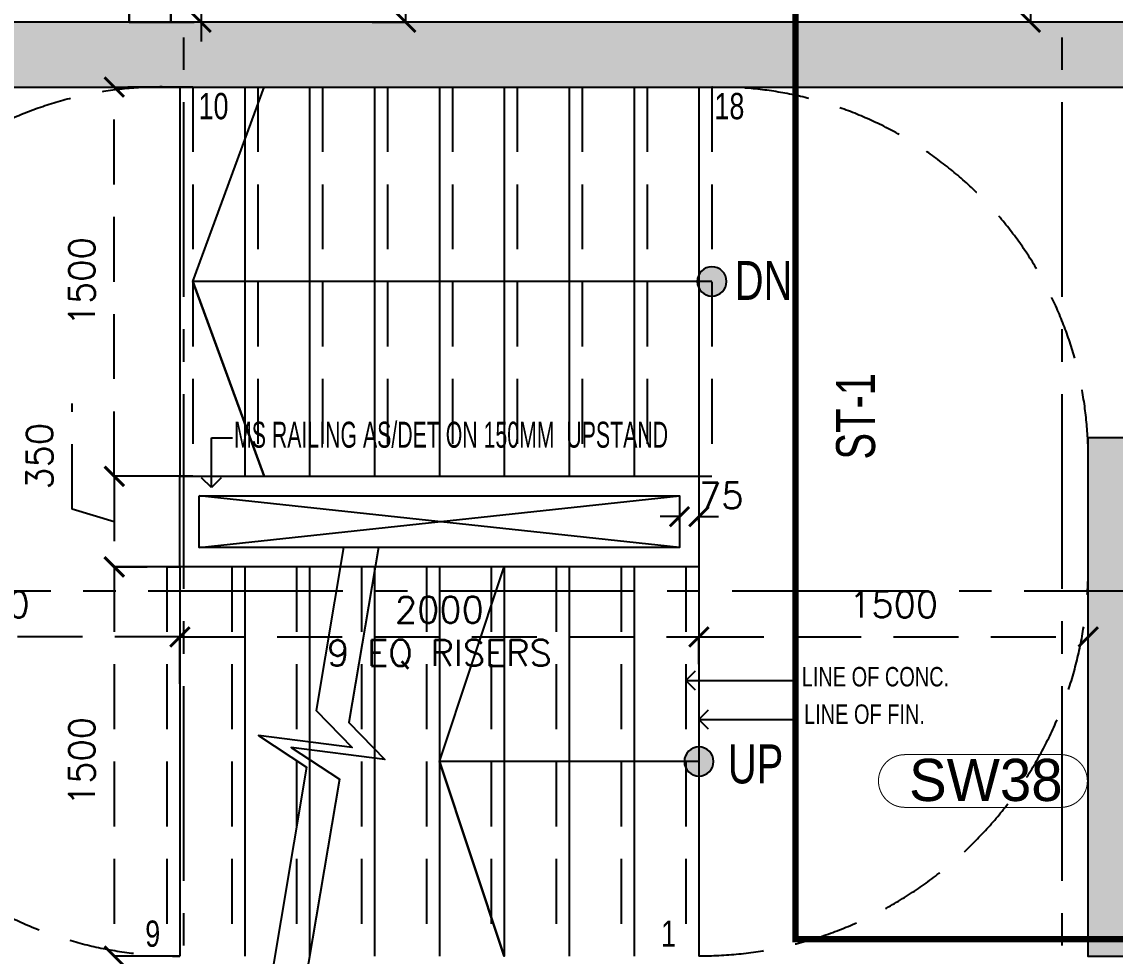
# Model space of a CAD drawing. Header units: millimetres. Extents: x 1124992 to 1258557, y -5767803 to -5695799.
# Drawn here: x 1198633 to 1202846, y -5718974 to -5715374 of the extents above; entities that cross this region are included whole.
import ezdxf

# ---------------------------------------------------------------- set-up
doc = ezdxf.new("R2010")
doc.units = ezdxf.units.MM
doc.header["$LTSCALE"] = 1000
doc.header["$MEASUREMENT"] = 0
for name, pattern in [('$1$AUDIT_D_120904163729-0', [0]), ('$36$HIDDEN', [0.375, 0.25, -0.125]), ('AUDIT_D_120904163729-0', [0]), ('T8 - TYPICAL FLOOR CORE$0$DASHED2', [0.375, 0.25, -0.125]), ('T8 - TYPICAL FLOOR CORE$0$HIDDEN', [0.375, 0.25, -0.125]), ('T8(T9 IS SIMILAR) - DIMENSION & TEXTING$0$HIDDEN', [0.375, 0.25, -0.125]), ('T8(T9 IS SIMILAR) - DIMENSION & TEXTING$0$T8_REFUGE COLUMNS$0$HIDDEN', [0.375, 0.25, -0.125]), ('T8_REFUGE COLUMNS$0$CENTER2', [1.125, 0.75, -0.125, 0.125, -0.125])]:
    doc.linetypes.add(name, pattern=pattern)
doc.layers.get('0').update_dxf_attribs({"linetype": 'AUDIT_D_120904163729-0'})
for name, color, linetype in [('$0$A-HATCH -160', 251, '$1$AUDIT_D_120904163729-0'), ('$21$A-DIMENSIONS', 2, '$36$HIDDEN'), ('T8 - TYPICAL FLOOR CORE$0$A-DIMENSIONS', 2, 'T8 - TYPICAL FLOOR CORE$0$HIDDEN'), ('T8 - TYPICAL FLOOR CORE$0$A-FINISHED STAIRS', 1, 'Continuous'), ('T8 - TYPICAL FLOOR CORE$0$A-UNFINISHED STAIRS', 30, 'T8 - TYPICAL FLOOR CORE$0$DASHED2'), ('T8 - TYPICAL FLOOR CORE$0$A_rail', 253, 'Continuous'), ('T8 - TYPICAL FLOOR CORE$0$B-AR-ANNO-E DECK FLOOR$0$a-text', 4, 'Continuous'), ('T8 - TYPICAL FLOOR CORE$0$CUT-OUT', 49, 'Continuous'), ('T8 - TYPICAL FLOOR CORE$0$HATCH', 8, 'Continuous'), ('T8 - TYPICAL FLOOR CORE$0$STAIRS', 1, 'Continuous'), ('T8(T9 IS SIMILAR) - DIMENSION & TEXTING$0$A-DIMENSIONS', 2, 'T8(T9 IS SIMILAR) - DIMENSION & TEXTING$0$HIDDEN'), ('T8_REFUGE COLUMNS$0$A-CENTERLINE', 193, 'T8_REFUGE COLUMNS$0$CENTER2'), ('T8_REFUGE COLUMNS$0$A-RCC COLS', 3, 'Continuous'), ('T8_TYPICAL COLUMNS$0$A-RCC COLS', 3, 'Continuous')]:
    doc.layers.add(name, color=color, linetype=linetype)
for name, color, linetype, lineweight in [('3BHK-A$0$$1$A-WALL- 160', 6, 'Continuous', 30), ('T8 - TYPICAL FLOOR CORE$1$a-Text', 4, 'Continuous', 0), ('T8(T9 IS SIMILAR)$0$D&W', 8, 'Continuous', 25), ('T8_REFUGE COLUMNS$0$A-COLUMN NO size reduce', 81, 'Continuous', 25)]:
    doc.layers.add(name, color=color, linetype=linetype, lineweight=lineweight)
doc.layers.add('T8_REFUGE COLUMNS$1$COL-HATCH', color=7, linetype='Continuous', lineweight=25, true_color=0xa3a3a3)
doc.styles.add('T8 - TYPICAL FLOOR CORE$0$Romans 1', font='romans.shx', dxfattribs={"height": 100})
doc.styles.add('T8 - TYPICAL FLOOR CORE$1$ARIAL ARROW', font='swisscl.ttf')
doc.styles.add('T8(T9 IS SIMILAR) - DIMENSION & TEXTING$0$Romans 1', font='romans.shx', dxfattribs={"height": 100})
doc.styles.add('T8_REFUGE COLUMNS$0$STANDARD', font='GOTHIC.TTF')
doc.dimstyles.new('T8 - TYPICAL FLOOR CORE$0$ALPINE S', dxfattribs={"dimscale": 0, "dimtxt": 100, "dimasz": 75, "dimexe": 0, "dimexo": 0, "dimgap": 75, "dimtad": 1, "dimdec": 0, "dimzin": 0, "dimdsep": 46, "dimtxsty": 'T8 - TYPICAL FLOOR CORE$0$Romans 1', "dimblk": 'T8 - TYPICAL FLOOR CORE$0$_ArchTick', "dimcen": 0.09, "dimclrd": 256, "dimclre": 256, "dimclrt": 7, "dimadec": 0, "dimazin": 0, "dimtfac": 1, "dimtdec": 0, "dimtofl": 0, "dimtmove": 1, "dimatfit": 0, "dimldrblk": 'T8 - TYPICAL FLOOR CORE$0$_Open90', "dimfxl": 1, "dimtolj": 1, "dimtzin": 0, "dimarcsym": 0})
doc.dimstyles.new('T8(T9 IS SIMILAR) - DIMENSION & TEXTING$0$ALPINE S', dxfattribs={"dimscale": 0, "dimtxt": 100, "dimasz": 75, "dimexe": 0, "dimexo": 0, "dimgap": 75, "dimtad": 1, "dimdec": 0, "dimzin": 0, "dimdsep": 46, "dimtxsty": 'T8(T9 IS SIMILAR) - DIMENSION & TEXTING$0$Romans 1', "dimblk": 'T8(T9 IS SIMILAR) - DIMENSION & TEXTING$0$_ArchTick', "dimcen": 0.09, "dimclrd": 256, "dimclre": 256, "dimclrt": 7, "dimadec": 0, "dimazin": 0, "dimtfac": 1, "dimtdec": 0, "dimtofl": 0, "dimtmove": 1, "dimatfit": 0, "dimldrblk": 'T8(T9 IS SIMILAR) - DIMENSION & TEXTING$0$_Open90', "dimfxl": 1, "dimtolj": 1, "dimtzin": 0, "dimarcsym": 0})

# ---------------------------------------------------------------- blocks, each defined once
blk = doc.blocks.new('T8(T9 IS SIMILAR) - DIMENSION & TEXTING$0$_ArchTick')
at = {"color": 0, "linetype": 'ByBlock', "const_width": 0.15}
blk.add_lwpolyline([(-0.5, -0.5), (0.5, 0.5)], dxfattribs=at)
blk = doc.blocks.new('*D203')
at = {"layer": 'T8(T9 IS SIMILAR) - DIMENSION & TEXTING$0$A-DIMENSIONS', "lineweight": -2, "transparency": 16777216}
for p, q in [((1199586.4, -5715236.2), (1199586.4, -5714843.3)), ((1199323.9, -5715255), (1199323.9, -5715180)), ((1199323.9, -5715314.9), (1199586.4, -5715236.2)), ((1199323.9, -5715255), (1199323.9, -5715374.9)), ((1199323.9, -5715374.9), (1199323.9, -5715449.9))]:
    blk.add_line(p, q, dxfattribs=at)
at = {"layer": 'T8(T9 IS SIMILAR) - DIMENSION & TEXTING$0$A-DIMENSIONS', "linetype": 'T8(T9 IS SIMILAR) - DIMENSION & TEXTING$0$HIDDEN', "lineweight": -2, "transparency": 16777216}
for p, q in [((1199047.4, -5715255), (1199323.9, -5715255)), ((1199047.4, -5715374.9), (1199323.9, -5715374.9))]:
    blk.add_line(p, q, dxfattribs=at)
at = {"layer": 'T8(T9 IS SIMILAR) - DIMENSION & TEXTING$0$A-DIMENSIONS', "linetype": 'ByBlock', "lineweight": -2, "transparency": 16777216, "xscale": 75, "yscale": 75, "zscale": 75}
for p, rotation in [((1199323.9, -5715255), 270), ((1199323.9, -5715374.9), 90)]:
    blk.add_blockref('T8(T9 IS SIMILAR) - DIMENSION & TEXTING$0$_ArchTick', p, dxfattribs=dict(at, rotation=rotation))
at = {"layer": 'T8(T9 IS SIMILAR) - DIMENSION & TEXTING$0$A-DIMENSIONS', "color": 7, "linetype": 'ByBlock', "transparency": 16777216, "insert": (1199461.4, -5715039.8), "char_height": 100, "attachment_point": 5, "rotation": 90, "style": 'T8(T9 IS SIMILAR) - DIMENSION & TEXTING$0$Romans 1'}
blk.add_mtext('\\A1;120', dxfattribs=at)
blk = doc.blocks.new('T8(T9 IS SIMILAR) - DIMENSION & TEXTING$0$_Open90')
at = {"color": 0, "linetype": 'ByBlock', "lineweight": -2}
for p, q in [((0, 0), (-1, 0)), ((-0.5, 0.5), (0, 0)), ((0, 0), (-0.5, -0.5))]:
    blk.add_line(p, q, dxfattribs=at)
blk = doc.blocks.new('T8_REFUGE COLUMNS')
at = {"layer": 'T8_REFUGE COLUMNS$1$COL-HATCH', "linetype": 'ByBlock'}
h = blk.add_hatch(color=256, dxfattribs=at)
h.dxf.hatch_style = 1
h.paths.add_polyline_path([(1196932.1, -5715624.9), (1203832.1, -5715624.9), (1203832.1, -5715374.9), (1196932.1, -5715374.9)])
h = blk.add_hatch(color=256, dxfattribs=at)
h.dxf.hatch_style = 1
h.paths.add_polyline_path([(1202742.1, -5716974.9), (1202992.1, -5716974.9), (1202992.1, -5718974.9), (1202742.1, -5718974.9)])
at = {"layer": 'T8_REFUGE COLUMNS$0$A-CENTERLINE'}
for p, q in [((1199257.1, -5728808.5), (1199257.1, -5698299.6)), ((1202642.1, -5728808.5), (1202642.1, -5698573.6)), ((1223494.9, -5717567.4), (1182495.9, -5717567.4))]:
    blk.add_line(p, q, dxfattribs=at)
at = {"layer": 'T8_REFUGE COLUMNS$0$A-COLUMN NO size reduce', "linetype": 'ByBlock', "const_width": 3.9}
blk.add_lwpolyline([(1202035.4, -5718400.7, -1), (1202035.4, -5718197.6), (1202637.3, -5718197.6, -1), (1202637.3, -5718400.7)], format="xyb", close=True, dxfattribs=at)
at = {"layer": 'T8_REFUGE COLUMNS$0$A-RCC COLS', "linetype": 'ByBlock'}
for points in [[(1196932.1, -5715624.9), (1203832.1, -5715624.9), (1203832.1, -5715374.9), (1196932.1, -5715374.9)], [(1202742.1, -5716974.9), (1202992.1, -5716974.9), (1202992.1, -5718974.9), (1202742.1, -5718974.9)]]:
    blk.add_lwpolyline(points, close=True, dxfattribs=at)
at = {"layer": 'T8_REFUGE COLUMNS$0$A-COLUMN NO size reduce', "linetype": 'ByBlock', "insert": (1202051.7, -5718213.8), "char_height": 162.5, "attachment_point": 1, "style": 'T8_REFUGE COLUMNS$0$STANDARD'}
blk.add_mtext_dynamic_manual_height_columns('SW38', width=444.685, gutter_width=500, heights=[0], dxfattribs=at)
blk = doc.blocks.new('T8_TYPICAL COLUMNS')
at = {"layer": 'T8_TYPICAL COLUMNS$0$A-RCC COLS', "linetype": 'ByBlock'}
blk.add_blockref('T8_REFUGE COLUMNS', (0, 0), dxfattribs=at)
blk = doc.blocks.new('3BHK-A')
at = {"layer": '3BHK-A$0$$1$A-WALL- 160', "linetype": 'ByBlock', "elevation": -0.5}
blk.add_lwpolyline([(1199207.4, -5715374.9), (1199207.4, -5715255), (1199047.4, -5715255), (1199047.4, -5715374.9)], dxfattribs=at)
blk = doc.blocks.new('T8 - TYPICAL FLOOR CORE$0$_ArchTick')
at = {"color": 0, "linetype": 'ByBlock', "const_width": 0.15}
blk.add_lwpolyline([(-0.5, -0.5), (0.5, 0.5)], dxfattribs=at)
blk = doc.blocks.new('*D824')
at = {"layer": 'T8 - TYPICAL FLOOR CORE$0$A-DIMENSIONS', "linetype": 'T8 - TYPICAL FLOOR CORE$0$HIDDEN', "lineweight": -2, "transparency": 16777216}
for p, q in [((1197742.2, -5717924.3), (1197742.2, -5717743.8)), ((1199242.2, -5717925.3), (1199242.2, -5717743.8))]:
    blk.add_line(p, q, dxfattribs=at)
at = {"layer": 'T8 - TYPICAL FLOOR CORE$0$A-DIMENSIONS', "lineweight": -2, "transparency": 16777216}
blk.add_line((1199242.2, -5717743.8), (1197742.2, -5717743.8), dxfattribs=at)
at = {"layer": 'T8 - TYPICAL FLOOR CORE$0$A-DIMENSIONS', "linetype": 'ByBlock', "lineweight": -2, "transparency": 16777216, "xscale": 75, "yscale": 75, "zscale": 75, "rotation": 180}
blk.add_blockref('T8 - TYPICAL FLOOR CORE$0$_ArchTick', (1197742.2, -5717743.8), dxfattribs=at)
at = {"layer": 'T8 - TYPICAL FLOOR CORE$0$A-DIMENSIONS', "linetype": 'ByBlock', "lineweight": -2, "transparency": 16777216, "xscale": 75, "yscale": 75, "zscale": 75}
blk.add_blockref('T8 - TYPICAL FLOOR CORE$0$_ArchTick', (1199242.2, -5717743.8), dxfattribs=at)
at = {"layer": 'T8 - TYPICAL FLOOR CORE$0$A-DIMENSIONS', "color": 7, "linetype": 'ByBlock', "transparency": 16777216, "insert": (1198492.2, -5717618.8), "char_height": 100, "attachment_point": 5, "style": 'T8 - TYPICAL FLOOR CORE$0$Romans 1'}
blk.add_mtext('\\A1;1500', dxfattribs=at)
blk = doc.blocks.new('T8 - TYPICAL FLOOR CORE$0$_Open90')
at = {"color": 0, "linetype": 'ByBlock', "lineweight": -2}
for p, q in [((0, 0), (-1, 0)), ((-0.5, 0.5), (0, 0)), ((0, 0), (-0.5, -0.5))]:
    blk.add_line(p, q, dxfattribs=at)
blk = doc.blocks.new('*D825')
at = {"layer": 'T8 - TYPICAL FLOOR CORE$0$A-DIMENSIONS', "linetype": 'T8 - TYPICAL FLOOR CORE$0$HIDDEN', "lineweight": -2, "transparency": 16777216}
for p, q in [((1201242.2, -5717849.3), (1201242.2, -5717743.8)), ((1202742.1, -5717869.7), (1202742.1, -5717743.8))]:
    blk.add_line(p, q, dxfattribs=at)
at = {"layer": 'T8 - TYPICAL FLOOR CORE$0$A-DIMENSIONS', "lineweight": -2, "transparency": 16777216}
blk.add_line((1201242.2, -5717743.8), (1202742.1, -5717743.8), dxfattribs=at)
at = {"layer": 'T8 - TYPICAL FLOOR CORE$0$A-DIMENSIONS', "linetype": 'ByBlock', "lineweight": -2, "transparency": 16777216, "xscale": 75, "yscale": 75, "zscale": 75, "rotation": 180}
blk.add_blockref('T8 - TYPICAL FLOOR CORE$0$_ArchTick', (1201242.2, -5717743.8), dxfattribs=at)
at = {"layer": 'T8 - TYPICAL FLOOR CORE$0$A-DIMENSIONS', "linetype": 'ByBlock', "lineweight": -2, "transparency": 16777216, "xscale": 75, "yscale": 75, "zscale": 75}
blk.add_blockref('T8 - TYPICAL FLOOR CORE$0$_ArchTick', (1202742.1, -5717743.8), dxfattribs=at)
at = {"layer": 'T8 - TYPICAL FLOOR CORE$0$A-DIMENSIONS', "color": 7, "linetype": 'ByBlock', "transparency": 16777216, "insert": (1201992.1, -5717618.8), "char_height": 100, "attachment_point": 5, "style": 'T8 - TYPICAL FLOOR CORE$0$Romans 1'}
blk.add_mtext('\\A1;1500', dxfattribs=at)
blk = doc.blocks.new('T8 - TYPICAL FLOOR CORE$0$A$C29262D9E')
at = {"layer": 'T8 - TYPICAL FLOOR CORE$0$STAIRS'}
h = blk.add_hatch(color=7, dxfattribs=at)
edge = h.paths.add_edge_path()
edge.add_arc((0, 0), 0.075, 0, 360)
at = {"layer": 'T8 - TYPICAL FLOOR CORE$0$STAIRS', "color": 7}
blk.add_circle((0, 0), 0.075, dxfattribs=at)
blk = doc.blocks.new('*D826')
at = {"layer": 'T8 - TYPICAL FLOOR CORE$0$A-DIMENSIONS', "linetype": 'T8 - TYPICAL FLOOR CORE$0$HIDDEN', "lineweight": -2, "transparency": 16777216}
for p, q in [((1200042.4, -5713849.6), (1200112.5, -5713849.6)), ((1199983.5, -5715375), (1200112.5, -5715375))]:
    blk.add_line(p, q, dxfattribs=at)
at = {"layer": 'T8 - TYPICAL FLOOR CORE$0$A-DIMENSIONS', "lineweight": -2, "transparency": 16777216}
blk.add_line((1200112.5, -5715375), (1200112.5, -5713849.6), dxfattribs=at)
at = {"layer": 'T8 - TYPICAL FLOOR CORE$0$A-DIMENSIONS', "linetype": 'ByBlock', "lineweight": -2, "transparency": 16777216, "xscale": 75, "yscale": 75, "zscale": 75}
for p, rotation in [((1200112.5, -5713849.6), 90), ((1200112.5, -5715375), 270)]:
    blk.add_blockref('T8 - TYPICAL FLOOR CORE$0$_ArchTick', p, dxfattribs=dict(at, rotation=rotation))
at = {"layer": 'T8 - TYPICAL FLOOR CORE$0$A-DIMENSIONS', "color": 7, "linetype": 'ByBlock', "transparency": 16777216, "insert": (1199987.5, -5714612.3), "char_height": 100, "attachment_point": 5, "rotation": 90, "style": 'T8 - TYPICAL FLOOR CORE$0$Romans 1'}
blk.add_mtext('\\A1;1525', dxfattribs=at)
blk = doc.blocks.new('*D827')
at = {"layer": 'T8 - TYPICAL FLOOR CORE$0$A-DIMENSIONS', "linetype": 'T8 - TYPICAL FLOOR CORE$0$HIDDEN', "lineweight": -2, "transparency": 16777216}
for p, q in [((1202567.4, -5712999.6), (1202519.3, -5712999.6)), ((1202567.4, -5715375), (1202519.3, -5715375))]:
    blk.add_line(p, q, dxfattribs=at)
at = {"layer": 'T8 - TYPICAL FLOOR CORE$0$A-DIMENSIONS', "lineweight": -2, "transparency": 16777216}
blk.add_line((1202519.3, -5712999.6), (1202519.3, -5715375), dxfattribs=at)
at = {"layer": 'T8 - TYPICAL FLOOR CORE$0$A-DIMENSIONS', "linetype": 'ByBlock', "lineweight": -2, "transparency": 16777216, "xscale": 75, "yscale": 75, "zscale": 75}
for p, rotation in [((1202519.3, -5712999.6), 90), ((1202519.3, -5715375), 270)]:
    blk.add_blockref('T8 - TYPICAL FLOOR CORE$0$_ArchTick', p, dxfattribs=dict(at, rotation=rotation))
at = {"layer": 'T8 - TYPICAL FLOOR CORE$0$A-DIMENSIONS', "color": 7, "linetype": 'ByBlock', "transparency": 16777216, "insert": (1202394.3, -5714187.3), "char_height": 100, "attachment_point": 5, "rotation": 90, "style": 'T8 - TYPICAL FLOOR CORE$0$Romans 1'}
blk.add_mtext('\\A1;2375', dxfattribs=at)
blk = doc.blocks.new('*D839')
at = {"layer": 'T8 - TYPICAL FLOOR CORE$0$A-DIMENSIONS', "linetype": 'T8 - TYPICAL FLOOR CORE$0$HIDDEN', "lineweight": -2, "transparency": 16777216}
for p, q in [((1199242.2, -5717841.6), (1199242.2, -5717743.8)), ((1201242.2, -5717841.6), (1201242.2, -5717743.8))]:
    blk.add_line(p, q, dxfattribs=at)
at = {"layer": 'T8 - TYPICAL FLOOR CORE$0$A-DIMENSIONS', "lineweight": -2, "transparency": 16777216}
blk.add_line((1199242.2, -5717743.8), (1201242.2, -5717743.8), dxfattribs=at)
at = {"layer": 'T8 - TYPICAL FLOOR CORE$0$A-DIMENSIONS', "linetype": 'ByBlock', "lineweight": -2, "transparency": 16777216, "xscale": 75, "yscale": 75, "zscale": 75, "rotation": 180}
blk.add_blockref('T8 - TYPICAL FLOOR CORE$0$_ArchTick', (1199242.2, -5717743.8), dxfattribs=at)
at = {"layer": 'T8 - TYPICAL FLOOR CORE$0$A-DIMENSIONS', "linetype": 'ByBlock', "lineweight": -2, "transparency": 16777216, "xscale": 75, "yscale": 75, "zscale": 75}
blk.add_blockref('T8 - TYPICAL FLOOR CORE$0$_ArchTick', (1201242.2, -5717743.8), dxfattribs=at)
at = {"layer": 'T8 - TYPICAL FLOOR CORE$0$A-DIMENSIONS', "color": 7, "linetype": 'ByBlock', "transparency": 16777216, "insert": (1200242.2, -5717727.2), "char_height": 100, "attachment_point": 5, "style": 'T8 - TYPICAL FLOOR CORE$0$Romans 1'}
blk.add_mtext('\\A1;2000\\P9 EQ RISERS', dxfattribs=at)
blk = doc.blocks.new('*D840')
at = {"layer": 'T8 - TYPICAL FLOOR CORE$0$A-DIMENSIONS', "linetype": 'T8 - TYPICAL FLOOR CORE$0$HIDDEN', "lineweight": -2, "transparency": 16777216}
for p, q in [((1199292.2, -5715625), (1198989.4, -5715625)), ((1199292.2, -5717125), (1198989.4, -5717125))]:
    blk.add_line(p, q, dxfattribs=at)
at = {"layer": 'T8 - TYPICAL FLOOR CORE$0$A-DIMENSIONS', "lineweight": -2, "transparency": 16777216}
blk.add_line((1198989.4, -5717125), (1198989.4, -5715625), dxfattribs=at)
at = {"layer": 'T8 - TYPICAL FLOOR CORE$0$A-DIMENSIONS', "linetype": 'ByBlock', "lineweight": -2, "transparency": 16777216, "xscale": 75, "yscale": 75, "zscale": 75}
for p, rotation in [((1198989.4, -5715625), 90), ((1198989.4, -5717125), 270)]:
    blk.add_blockref('T8 - TYPICAL FLOOR CORE$0$_ArchTick', p, dxfattribs=dict(at, rotation=rotation))
at = {"layer": 'T8 - TYPICAL FLOOR CORE$0$A-DIMENSIONS', "color": 7, "linetype": 'ByBlock', "transparency": 16777216, "insert": (1198864.4, -5716375), "char_height": 100, "attachment_point": 5, "rotation": 90, "style": 'T8 - TYPICAL FLOOR CORE$0$Romans 1'}
blk.add_mtext('\\A1;1500', dxfattribs=at)
blk = doc.blocks.new('*D796')
at = {"layer": 'T8 - TYPICAL FLOOR CORE$0$A-DIMENSIONS', "linetype": 'T8 - TYPICAL FLOOR CORE$0$HIDDEN', "lineweight": -2, "transparency": 16777216}
for p, q in [((1199242.2, -5717474), (1198989.4, -5717474)), ((1199242.2, -5718974), (1198989.4, -5718974))]:
    blk.add_line(p, q, dxfattribs=at)
at = {"layer": 'T8 - TYPICAL FLOOR CORE$0$A-DIMENSIONS', "lineweight": -2, "transparency": 16777216}
blk.add_line((1198989.4, -5717474), (1198989.4, -5718974), dxfattribs=at)
at = {"layer": 'T8 - TYPICAL FLOOR CORE$0$A-DIMENSIONS', "linetype": 'ByBlock', "lineweight": -2, "transparency": 16777216, "xscale": 75, "yscale": 75, "zscale": 75}
for p, rotation in [((1198989.4, -5717474), 90), ((1198989.4, -5718974), 270)]:
    blk.add_blockref('T8 - TYPICAL FLOOR CORE$0$_ArchTick', p, dxfattribs=dict(at, rotation=rotation))
at = {"layer": 'T8 - TYPICAL FLOOR CORE$0$A-DIMENSIONS', "color": 7, "linetype": 'ByBlock', "transparency": 16777216, "insert": (1198864.4, -5718224), "char_height": 100, "attachment_point": 5, "rotation": 90, "style": 'T8 - TYPICAL FLOOR CORE$0$Romans 1'}
blk.add_mtext('\\A1;1500', dxfattribs=at)
blk = doc.blocks.new('*D797')
at = {"layer": 'T8 - TYPICAL FLOOR CORE$0$A-DIMENSIONS', "lineweight": -2, "transparency": 16777216}
for p, q in [((1198826.9, -5717251.3), (1198826.9, -5716844.1)), ((1198989.4, -5717125), (1198989.4, -5717050)), ((1198989.4, -5717125), (1198989.4, -5717475)), ((1198989.4, -5717300), (1198826.9, -5717251.3)), ((1198989.4, -5717475), (1198989.4, -5717550))]:
    blk.add_line(p, q, dxfattribs=at)
at = {"layer": 'T8 - TYPICAL FLOOR CORE$0$A-DIMENSIONS', "linetype": 'T8 - TYPICAL FLOOR CORE$0$HIDDEN', "lineweight": -2, "transparency": 16777216}
for p, q in [((1199140.8, -5717125), (1198989.4, -5717125)), ((1199115.8, -5717475), (1198989.4, -5717475))]:
    blk.add_line(p, q, dxfattribs=at)
at = {"layer": 'T8 - TYPICAL FLOOR CORE$0$A-DIMENSIONS', "linetype": 'ByBlock', "lineweight": -2, "transparency": 16777216, "xscale": 75, "yscale": 75, "zscale": 75}
for p, rotation in [((1198989.4, -5717125), 270), ((1198989.4, -5717475), 90)]:
    blk.add_blockref('T8 - TYPICAL FLOOR CORE$0$_ArchTick', p, dxfattribs=dict(at, rotation=rotation))
at = {"layer": 'T8 - TYPICAL FLOOR CORE$0$A-DIMENSIONS', "color": 7, "linetype": 'ByBlock', "transparency": 16777216, "insert": (1198701.9, -5717047.7), "char_height": 100, "attachment_point": 5, "rotation": 90, "style": 'T8 - TYPICAL FLOOR CORE$0$Romans 1'}
blk.add_mtext('\\A1;350', dxfattribs=at)
blk = doc.blocks.new('*D810')
at = {"layer": 'T8 - TYPICAL FLOOR CORE$0$A-DIMENSIONS', "lineweight": -2, "transparency": 16777216}
for p, q in [((1201167.2, -5717280.4), (1201092.2, -5717280.4)), ((1201242.2, -5717280.4), (1201317.2, -5717280.4))]:
    blk.add_line(p, q, dxfattribs=at)
at = {"layer": 'T8 - TYPICAL FLOOR CORE$0$A-DIMENSIONS', "linetype": 'T8 - TYPICAL FLOOR CORE$0$HIDDEN', "lineweight": -2, "transparency": 16777216}
for p, q in [((1201167.2, -5717299.5), (1201167.2, -5717280.4)), ((1201242.2, -5717299.5), (1201242.2, -5717280.4))]:
    blk.add_line(p, q, dxfattribs=at)
at = {"layer": 'T8 - TYPICAL FLOOR CORE$0$A-DIMENSIONS', "linetype": 'ByBlock', "lineweight": -2, "transparency": 16777216, "xscale": 75, "yscale": 75, "zscale": 75}
blk.add_blockref('T8 - TYPICAL FLOOR CORE$0$_ArchTick', (1201167.2, -5717280.4), dxfattribs=at)
at = {"layer": 'T8 - TYPICAL FLOOR CORE$0$A-DIMENSIONS', "linetype": 'ByBlock', "lineweight": -2, "transparency": 16777216, "xscale": 75, "yscale": 75, "zscale": 75, "rotation": 180}
blk.add_blockref('T8 - TYPICAL FLOOR CORE$0$_ArchTick', (1201242.2, -5717280.4), dxfattribs=at)
at = {"layer": 'T8 - TYPICAL FLOOR CORE$0$A-DIMENSIONS', "color": 7, "linetype": 'ByBlock', "transparency": 16777216, "insert": (1201328.4, -5717199.4), "char_height": 100, "attachment_point": 5, "style": 'T8 - TYPICAL FLOOR CORE$0$Romans 1'}
blk.add_mtext('\\A1;75', dxfattribs=at)
blk = doc.blocks.new('T8(T9 IS SIMILAR) - DIMENSION & TEXTING')
at = {"color": 4, "linetype": 'T8(T9 IS SIMILAR) - DIMENSION & TEXTING$0$T8_REFUGE COLUMNS$0$HIDDEN', "ltscale": 5, "const_width": 25, "elevation": 0.1}
blk.add_lwpolyline([(1204053.5, -5721233.6), (1204053.5, -5718908.5), (1201614.3, -5718908.5), (1201614.3, -5714798.3)], dxfattribs=at)
at = {"layer": 'T8(T9 IS SIMILAR) - DIMENSION & TEXTING$0$A-DIMENSIONS', "linetype": 'ByBlock'}
dim = blk.add_linear_dim(base=(1199323.9, -5715374.9), p1=(1199047.4, -5715255, -0.5), p2=(1199047.4, -5715374.9, -0.5), angle=90, dimstyle='T8(T9 IS SIMILAR) - DIMENSION & TEXTING$0$ALPINE S', override={"dimscale": 1, "dimfxl": 5, "dimarcsym": 1}, dxfattribs=at)
dim.commit()
dim.dimension.update_dxf_attribs({"geometry": '*D203', "text_midpoint": (1199461.4, -5715161.2)})
blk = doc.blocks.new('T8 - TYPICAL FLOOR CORE')
at = {"layer": 'T8 - TYPICAL FLOOR CORE$0$A-FINISHED STAIRS'}
for p, q in [((1199242.2, -5715625), (1199242.2, -5717125)), ((1199492.2, -5715625), (1199492.2, -5717125)), ((1199742.2, -5715625), (1199742.2, -5717125)), ((1199992.2, -5715625), (1199992.2, -5717125)), ((1200242.2, -5715625), (1200242.2, -5717125)), ((1200492.2, -5715625), (1200492.2, -5717125)), ((1200742.2, -5715625), (1200742.2, -5717125)), ((1200992.2, -5715625), (1200992.2, -5717125)), ((1201242.2, -5715625), (1201242.2, -5717125)), ((1199242.2, -5717474), (1199242.2, -5718974)), ((1199492.2, -5717474), (1199492.2, -5718974)), ((1199742.2, -5717474), (1199742.2, -5718974)), ((1199992.2, -5717474), (1199992.2, -5718974)), ((1200242.2, -5717474), (1200242.2, -5718974)), ((1200492.2, -5717474), (1200492.2, -5718974)), ((1200742.2, -5717474), (1200742.2, -5718974)), ((1200992.2, -5717474), (1200992.2, -5718974)), ((1201242.2, -5717474), (1201242.2, -5718974))]:
    blk.add_line(p, q, dxfattribs=at)
at = {"layer": 'T8 - TYPICAL FLOOR CORE$0$A-UNFINISHED STAIRS', "linetype": 'T8 - TYPICAL FLOOR CORE$0$HIDDEN'}
for p, q in [((1199292.2, -5715625), (1199292.2, -5717125)), ((1199542.2, -5715625), (1199542.2, -5717125)), ((1199792.2, -5715625), (1199792.2, -5717125)), ((1200042.2, -5715625), (1200042.2, -5717125)), ((1200292.2, -5715625), (1200292.2, -5717125)), ((1200542.2, -5715625), (1200542.2, -5717125)), ((1200792.2, -5715625), (1200792.2, -5717125)), ((1201042.2, -5715625), (1201042.2, -5717125)), ((1201292.2, -5715625), (1201292.2, -5717125)), ((1201242.2, -5717125), (1201292.2, -5717125)), ((1199192.2, -5717474), (1199192.2, -5718974)), ((1199192.2, -5717474), (1199242.2, -5717474)), ((1199442.2, -5717474), (1199442.2, -5718974)), ((1199692.2, -5717474), (1199692.2, -5718974)), ((1199942.2, -5717474), (1199942.2, -5718974)), ((1200192.2, -5717474), (1200192.2, -5718974)), ((1200442.2, -5717474), (1200442.2, -5718974)), ((1200692.2, -5717474), (1200692.2, -5718974)), ((1200942.2, -5717474), (1200942.2, -5718974)), ((1201192.2, -5717474), (1201192.2, -5718974))]:
    blk.add_line(p, q, dxfattribs=at)
at = {"layer": 'T8 - TYPICAL FLOOR CORE$0$A_rail'}
for points in [[(1199242.2, -5717125), (1201242.2, -5717125), (1201242.2, -5717474), (1199242.2, -5717474)], [(1199317.2, -5717200), (1201167.2, -5717200), (1201167.2, -5717399), (1199317.2, -5717399)]]:
    blk.add_lwpolyline(points, close=True, dxfattribs=at)
at = {"layer": 'T8 - TYPICAL FLOOR CORE$0$CUT-OUT'}
for p, q in [((1199317.2, -5717399), (1201167.2, -5717200)), ((1201167.2, -5717399), (1199317.2, -5717200))]:
    blk.add_line(p, q, dxfattribs=at)
at = {"layer": 'T8 - TYPICAL FLOOR CORE$0$HATCH', "linetype": 'T8 - TYPICAL FLOOR CORE$0$HIDDEN'}
for centre, radius, start, end in [((1199173.5, -5717056.6), 1431.8, 89.2505, 181.4912), ((1201314.1, -5717053), 1428.1, 0.5163, 90.8793), ((1201243.6, -5717474.6), 1498.6, 269.9466, 359.9325), ((1199242.9, -5717472.1), 1501.7, 182.0704, 269.9715)]:
    blk.add_arc(centre, radius, start, end, dxfattribs=at)
at = {"layer": 'T8 - TYPICAL FLOOR CORE$0$STAIRS', "color": 7}
for points in [[(1201292.2, -5716374), (1199292.2, -5716374), (1199567.2, -5717125), (1199292.2, -5716374), (1199567.2, -5715625)], [(1199873.3, -5717399), (1199767.5, -5718027.5), (1199905.9, -5718170.2), (1199545.2, -5718124), (1199730.7, -5718246.2), (1199582.5, -5719127.7)], [(1200007.2, -5717399), (1199893.8, -5718073.4), (1200032.2, -5718216.1), (1199671.4, -5718169.9), (1199857, -5718292.1), (1199708.7, -5719173.6)], [(1201242.2, -5718224), (1200242.2, -5718224), (1200492.2, -5718974), (1200242.2, -5718224), (1200492.2, -5717474)]]:
    blk.add_lwpolyline(points, dxfattribs=at)
at = {"layer": 'T8 - TYPICAL FLOOR CORE$0$B-AR-ANNO-E DECK FLOOR$0$a-text', "xscale": -750, "yscale": 750, "zscale": 750}
for p in [(1201292.2, -5716374, -0.2), (1201242.2, -5718224, 0)]:
    blk.add_blockref('T8 - TYPICAL FLOOR CORE$0$A$C29262D9E', p, dxfattribs=at)
at = {"layer": 'T8 - TYPICAL FLOOR CORE$1$a-Text', "linetype": 'ByBlock', "style": 'T8 - TYPICAL FLOOR CORE$1$ARIAL ARROW'}
for s, height, p in [('10', 101.25, (1199314.1, -5715749.1)), ('18', 101.25, (1201301.8, -5715749.1)), ('LINE OF CONC.', 75, (1201638.2, -5717934.7)), ('LINE OF FIN.', 75, (1201647.2, -5718079)), ('9', 101.2, (1199108.7, -5718938)), ('1', 101.2, (1201096.3, -5718938))]:
    blk.add_text(s, height=height, dxfattribs=at).set_placement(p)
at = {"layer": 'T8 - TYPICAL FLOOR CORE$1$a-Text', "linetype": 'ByBlock', "style": 'T8 - TYPICAL FLOOR CORE$1$ARIAL ARROW', "width": 0.8}
blk.add_text('MS RAILING AS/DET ON 150MM  UPSTAND', height=100, dxfattribs=at).set_placement((1199451, -5717014.7))
at = {"layer": 'T8 - TYPICAL FLOOR CORE$1$a-Text', "linetype": 'ByBlock', "char_height": 150, "width": 821.633, "attachment_point": 7, "style": 'T8 - TYPICAL FLOOR CORE$1$ARIAL ARROW'}
for s, insert in [('\\pi313.45418;DN', (1201066.8, -5716445.1)), ('\\pi316.99285;UP', (1201036.7, -5718310.4))]:
    blk.add_mtext(s, dxfattribs=dict(at, insert=insert))
at = {"layer": 'T8 - TYPICAL FLOOR CORE$1$a-Text', "linetype": 'ByBlock', "insert": (1201922.8, -5716727.3), "char_height": 150, "width": 821.633, "attachment_point": 9, "rotation": 90, "style": 'T8 - TYPICAL FLOOR CORE$1$ARIAL ARROW'}
blk.add_mtext('ST-1', dxfattribs=at)
at = {"layer": 'T8 - TYPICAL FLOOR CORE$0$A-DIMENSIONS', "linetype": 'ByBlock'}
for base, p1, p2, picture, middle in [((1202519.3, -5715375), (1202567.4, -5712999.6), (1202567.4, -5715375), '*D827', (1202394.3, -5714187.3)), ((1200112.5, -5713849.6), (1199983.5, -5715375), (1200042.4, -5713849.6), '*D826', (1199987.5, -5714612.3)), ((1198989.4, -5715625), (1199292.2, -5717125), (1199292.2, -5715625), '*D840', (1198864.4, -5716375)), ((1198989.4, -5717475), (1199140.8, -5717125), (1199115.8, -5717475), '*D797', (1198701.9, -5717176.3)), ((1198989.4, -5718974), (1199242.2, -5717474), (1199242.2, -5718974), '*D796', (1198864.4, -5718224))]:
    dim = blk.add_linear_dim(base=base, p1=p1, p2=p2, angle=90, dimstyle='T8 - TYPICAL FLOOR CORE$0$ALPINE S', override={"dimscale": 1, "dimfxl": 5, "dimarcsym": 1}, dxfattribs=at)
    dim.commit()
    dim.dimension.update_dxf_attribs({"geometry": picture, "text_midpoint": middle})
dim = blk.add_linear_dim(base=(1201242.2, -5717280.4), p1=(1201167.2, -5717299.5), p2=(1201242.2, -5717299.5), dimstyle='T8 - TYPICAL FLOOR CORE$0$ALPINE S', override={"dimscale": 1, "dimfxl": 5, "dimarcsym": 1}, dxfattribs=at)
dim.commit()
dim.dimension.update_dxf_attribs({"geometry": '*D810', "text_midpoint": (1201328.4, -5717324.4), "dimtype": 128})
dim = blk.add_linear_dim(base=(1201242.2, -5717743.8), p1=(1199242.2, -5717841.6), p2=(1201242.2, -5717841.6), text='<>\\P9 EQ RISERS', dimstyle='T8 - TYPICAL FLOOR CORE$0$ALPINE S', override={"dimscale": 1, "dimfxl": 5, "dimarcsym": 1}, dxfattribs=at)
dim.commit()
dim.dimension.update_dxf_attribs({"geometry": '*D839', "text_midpoint": (1200242.2, -5717940.3), "dimtype": 128})
for base, p1, p2, picture, middle in [((1197742.2, -5717743.8), (1199242.2, -5717925.3), (1197742.2, -5717924.3), '*D824', (1198492.2, -5717618.8)), ((1202742.1, -5717743.8), (1201242.2, -5717849.3), (1202742.1, -5717869.7, 0.1), '*D825', (1201992.1, -5717618.8))]:
    dim = blk.add_linear_dim(base=base, p1=p1, p2=p2, dimstyle='T8 - TYPICAL FLOOR CORE$0$ALPINE S', override={"dimscale": 1, "dimfxl": 5, "dimarcsym": 1}, dxfattribs=at)
    dim.commit()
    dim.dimension.update_dxf_attribs({"geometry": picture, "text_midpoint": middle})
at = {"linetype": 'ByBlock'}
for points in [[(1201191.3, -5717911.8), (1201614.2, -5717911.8)], [(1201241.3, -5718062.1), (1201614.2, -5718062.1)]]:
    blk.add_leader(points, dimstyle='T8 - TYPICAL FLOOR CORE$0$ALPINE S', override={"dimscale": 1, "dimtad": 0, "dimfxl": 5, "dimtfill": 1, "dimarcsym": 1}, dxfattribs=at)
at = {"layer": 'T8 - TYPICAL FLOOR CORE$0$A-DIMENSIONS', "linetype": 'ByBlock'}
blk.add_leader([(1199363.6, -5717168.6), (1199363.6, -5716976.8), (1199444.7, -5716976.8)], dimstyle='T8 - TYPICAL FLOOR CORE$0$ALPINE S', override={"dimscale": 1, "dimfxl": 5, "dimarcsym": 1}, dxfattribs=at)
blk = doc.blocks.new('T8(T9 IS SIMILAR)')
at = {"layer": 'T8(T9 IS SIMILAR)$0$D&W', "linetype": 'ByBlock'}
blk.add_blockref('3BHK-A', (0, 0), dxfattribs=at)
blk.add_blockref('T8 - TYPICAL FLOOR CORE', (0, 0), dxfattribs=at)
blk.add_blockref('T8_TYPICAL COLUMNS', (0, 0), dxfattribs=at)

msp = doc.modelspace()

# ---------------------------------------------------------------- block references
at = {"layer": '$21$A-DIMENSIONS', "linetype": 'ByBlock'}
msp.add_blockref('T8(T9 IS SIMILAR)', (0, 0), dxfattribs=at)

# ---------------------------------------------------------------- next in the draw order: block references
at = {"layer": '$0$A-HATCH -160', "linetype": 'ByBlock'}
msp.add_blockref('T8(T9 IS SIMILAR) - DIMENSION & TEXTING', (0, 0), dxfattribs=at)

doc.saveas('drawing.dxf')
